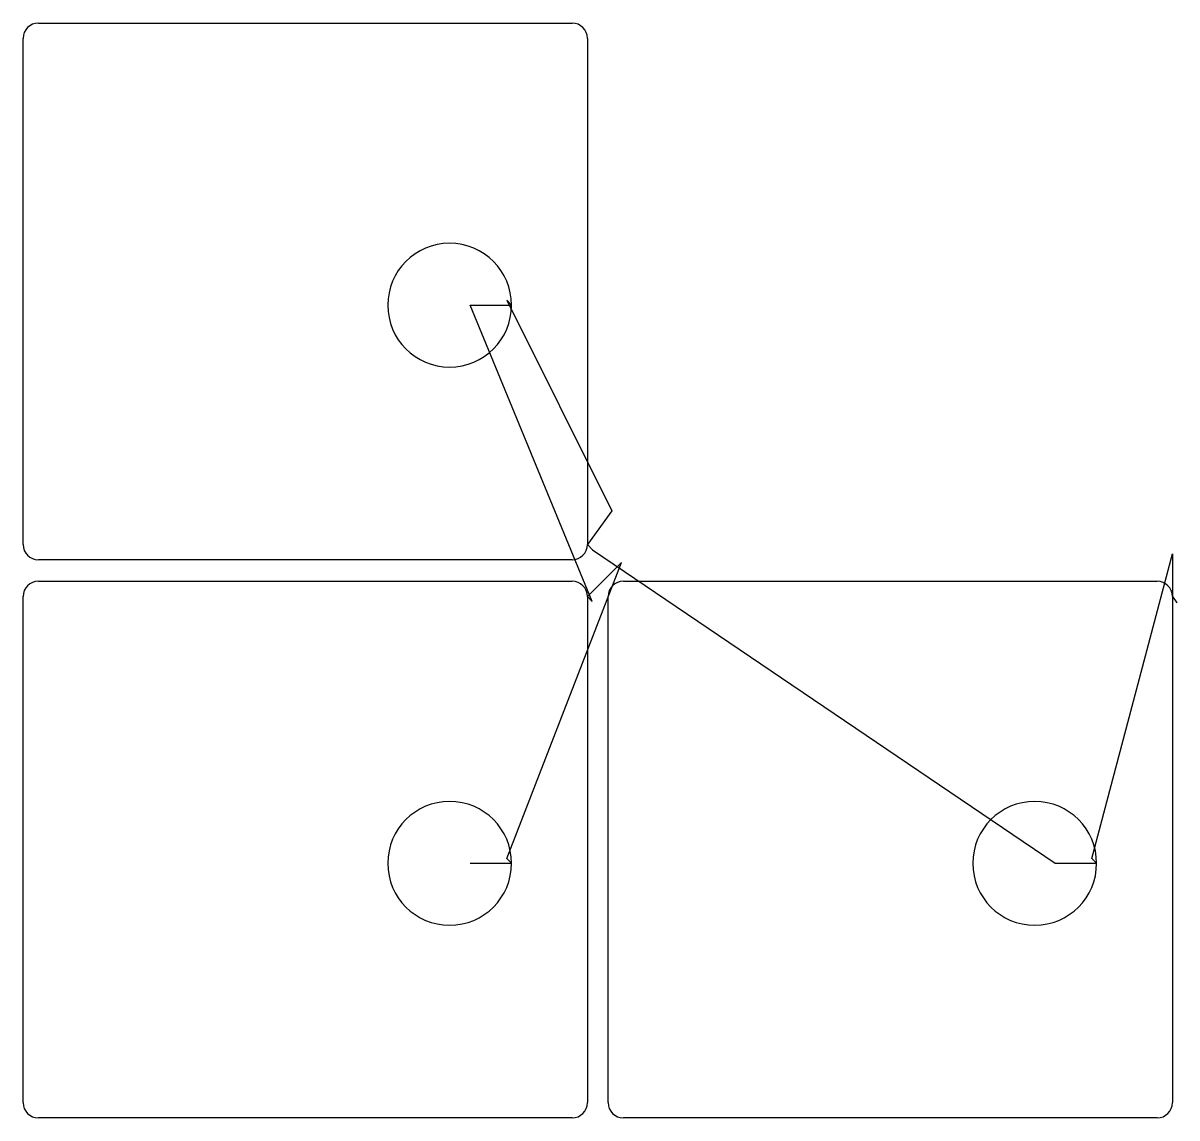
# Model space of a CAD drawing. Header units: metres. Extents: x 13 to 852, y 13 to 809.
import ezdxf

# ---------------------------------------------------------------- set-up
doc = ezdxf.new("R2010")
doc.units = ezdxf.units.M

msp = doc.modelspace()

# ---------------------------------------------------------------- linework, layer by layer
at = {"layer": 'TOOL_0'}
for p, q in [((24.1, 809), (412.1, 809)), ((13, 429.9), (13, 797.9)), ((423.2, 797.9), (423.2, 429.9)), ((368.1, 603.9), (364.564, 607.436)), ((364.564, 607.436), (440.953, 454.457)), ((426.736, 388.565), (338.1, 603.9)), ((338.1, 603.9), (368.1, 603.9)), ((440.953, 454.457), (423.2, 429.9)), ((423.2, 429.9), (426.867, 425.923)), ((426.867, 425.923), (763.401, 198.101)), ((789.865, 201.637), (848.5, 423.186)), ((848.5, 423.186), (848.5, 392.101)), ((412.1, 418.8), (24.1, 418.8)), ((364.564, 201.637), (447.949, 416.85)), ((447.949, 416.85), (423.2, 392.101)), ((24.1, 403.201), (412.1, 403.201)), ((449.4, 403.201), (837.4, 403.201)), ((13, 24.101), (13, 392.101)), ((423.2, 392.101), (423.2, 24.101)), ((423.2, 392.101), (426.736, 388.565)), ((438.3, 24.101), (438.3, 392.101)), ((848.5, 392.101), (848.5, 24.101)), ((848.5, 392.101), (851.791, 387.436)), ((368.1, 198.101), (364.564, 201.637)), ((793.401, 198.101), (789.865, 201.637)), ((338.1, 198.101), (368.1, 198.101)), ((763.401, 198.101), (793.401, 198.101)), ((412.1, 13.001), (24.1, 13.001)), ((837.4, 13.001), (449.4, 13.001))]:
    msp.add_line(p, q, dxfattribs=at)
for centre, radius, start, end in [((24.1, 797.9), 11.1, 90, 180), ((412.1, 797.9), 11.1, 0, 90), ((323.1, 603.9), 45, 0, 180), ((323.1, 603.9), 45, 180, 0), ((24.1, 429.9), 11.1, 180, 270), ((412.1, 429.9), 11.1, 270, 0), ((24.1, 392.101), 11.1, 90, 180), ((412.1, 392.101), 11.1, 0, 90), ((449.4, 392.101), 11.1, 90, 180), ((837.4, 392.101), 11.1, 0, 90), ((323.1, 198.101), 45, 0, 180), ((748.401, 198.101), 45, 0, 180), ((323.1, 198.101), 45, 180, 0), ((748.401, 198.101), 45, 180, 0), ((24.1, 24.101), 11.1, 180, 270), ((412.1, 24.101), 11.1, 270, 0), ((449.4, 24.101), 11.1, 180, 270), ((837.4, 24.101), 11.1, 270, 0)]:
    msp.add_arc(centre, radius, start, end, dxfattribs=at)

doc.saveas('drawing.dxf')
